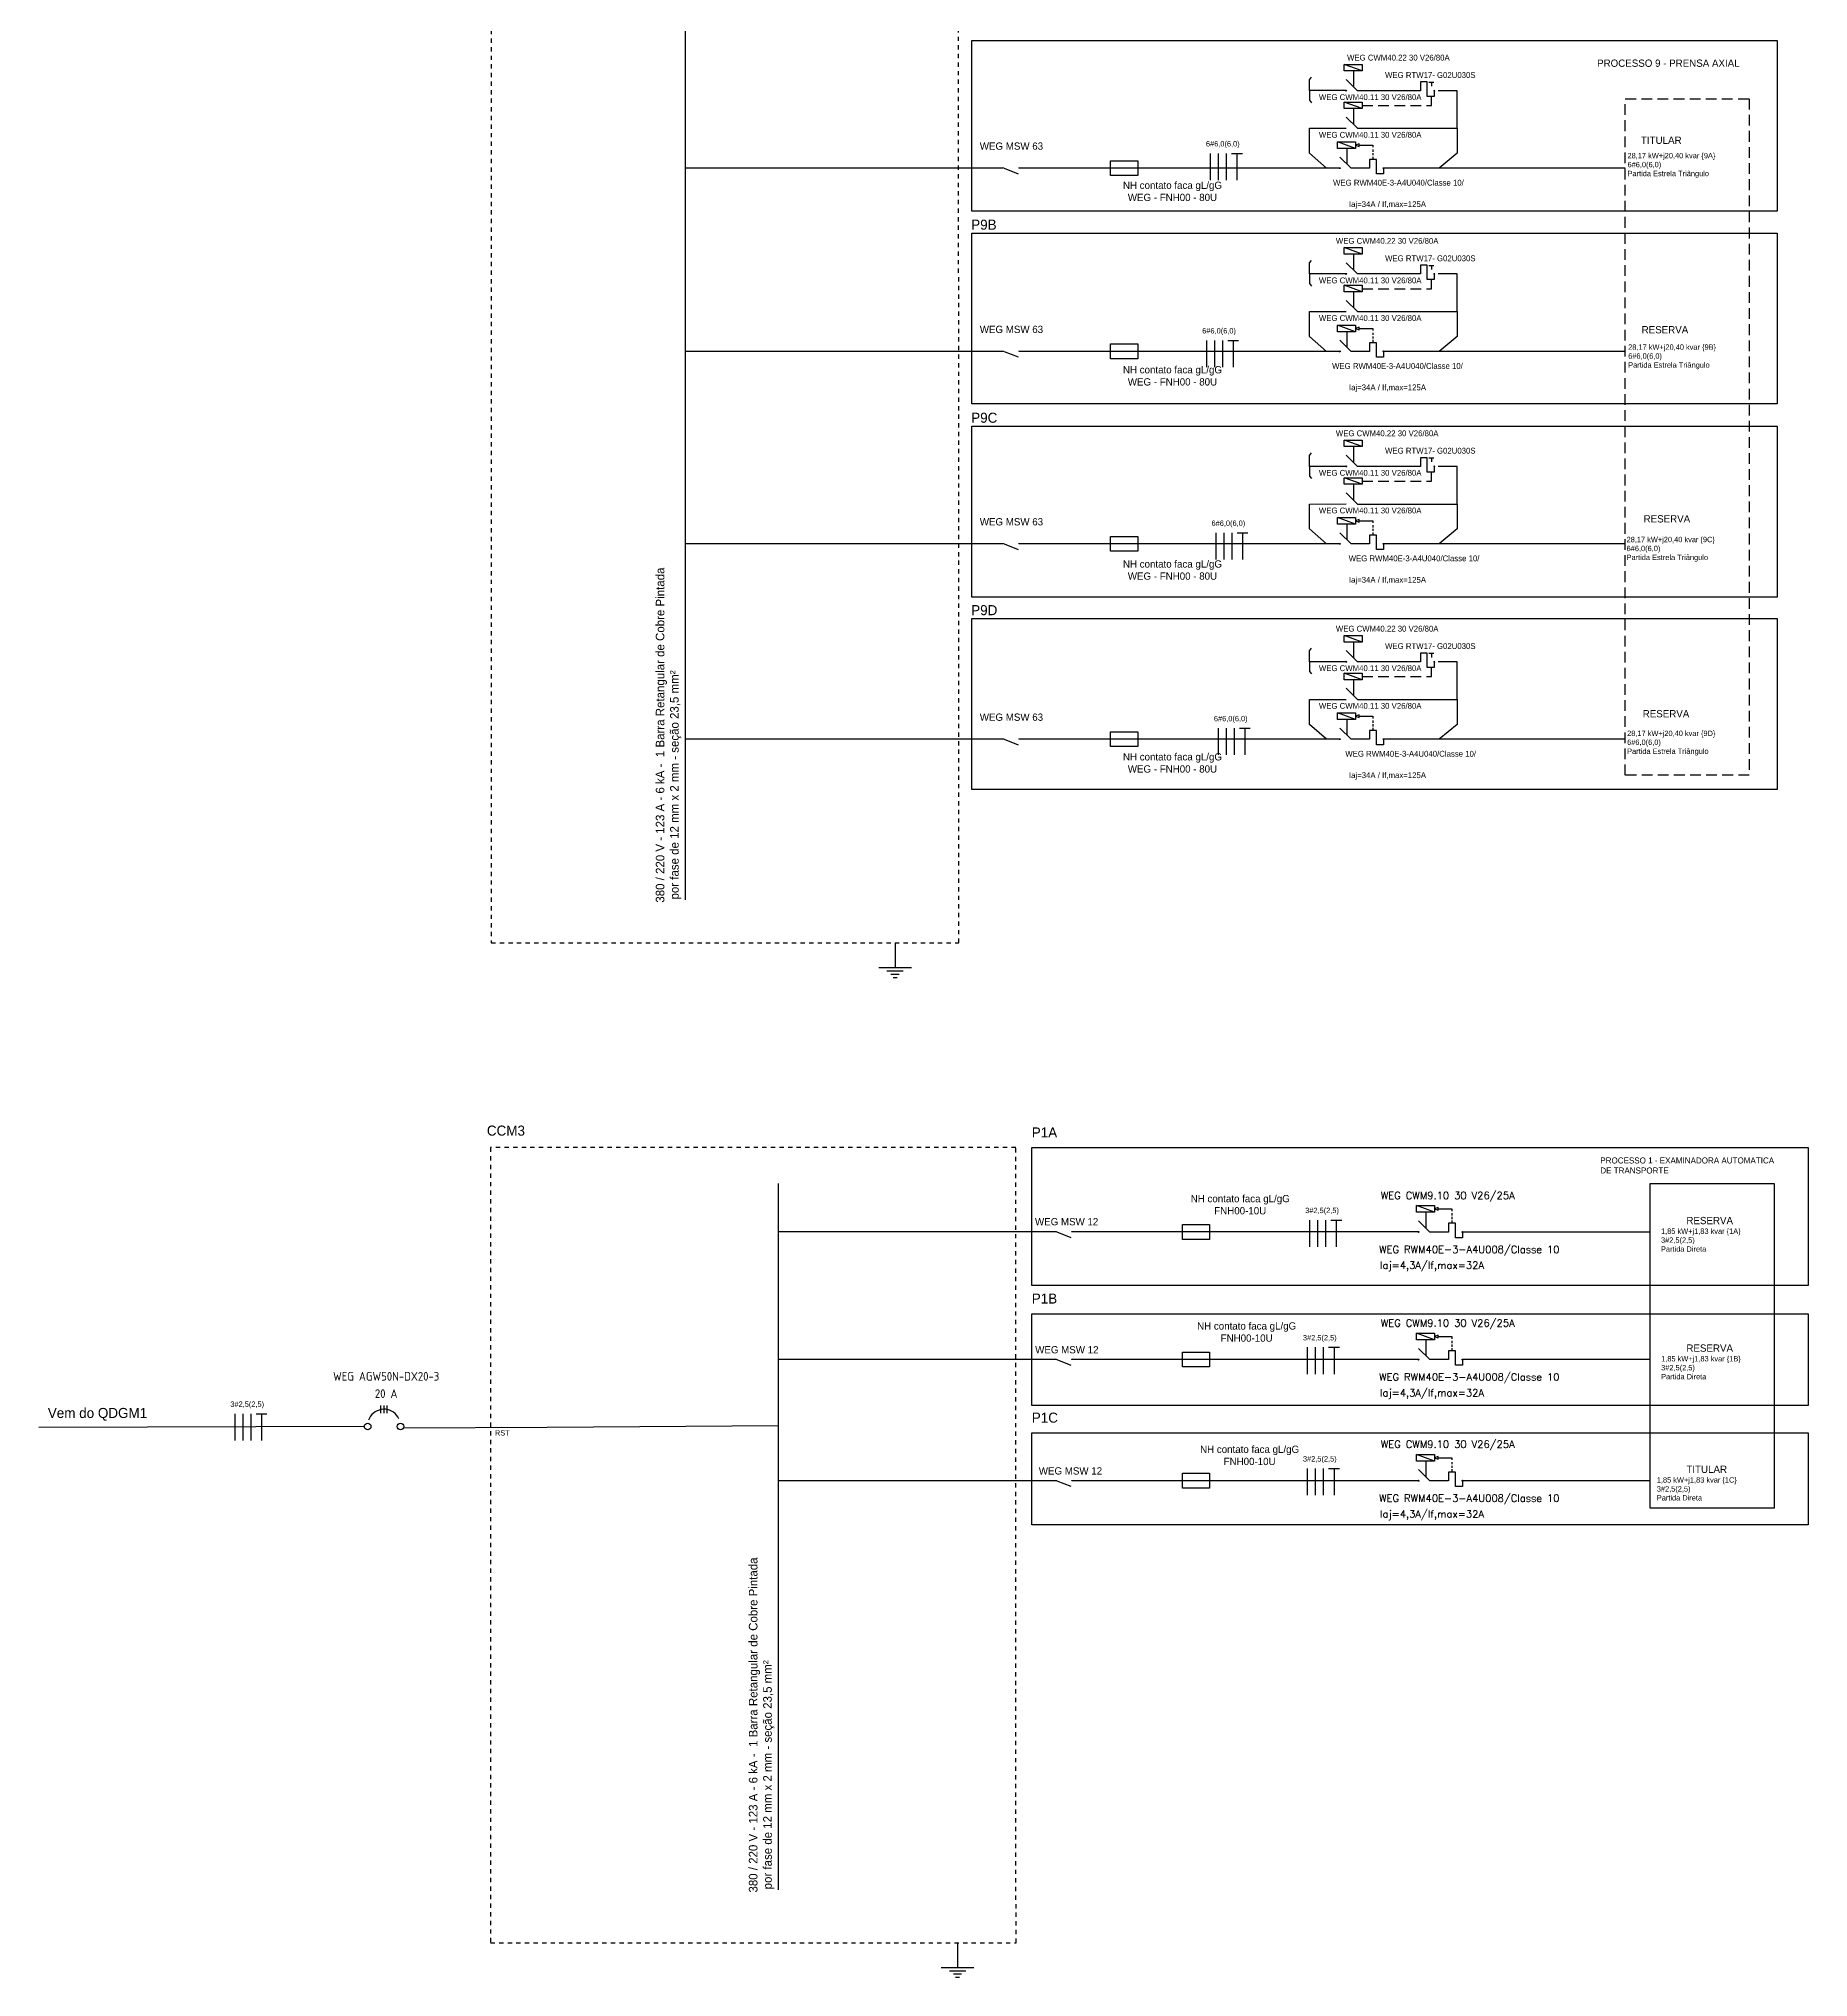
# Model space of a CAD drawing. Extents: x -543 to 641, y -96 to 322.
# Drawn here: x 91.83 to 133.02, y 97.34 to 142.47 of the extents above; entities that cross this region are included whole.
import ezdxf

# ---------------------------------------------------------------- set-up
doc = ezdxf.new("R2010")
doc.units = 0
doc.header["$MEASUREMENT"] = 0
for name, pattern in [('DASHED', [19.05, 12.7, -6.35]), ('DASHED2', [0.375, 0.25, -0.125]), ('HIDDEN', [0.375, 0.25, -0.125])]:
    doc.linetypes.add(name, pattern=pattern)
for name, color, linetype in [('_ELT_UNIFILAR_DETALHES', 1, 'Continuous'), ('_ELT_UNIFILAR_PROC_TEXTO', 1, 'Continuous'), ('CONEXÃO', 7, 'Continuous'), ('DIAGRAMA UNIFILAR', 80, 'Continuous'), ('ELET_TRIFILAR_TEXTO', 4, 'Continuous'), ('ELET_UNIFILAR_TEXTO', 4, 'Continuous'), ('ELT_UNIFILAR_DESENHO', 5, 'Continuous')]:
    doc.layers.add(name, color=color, linetype=linetype)
doc.styles.add('ARIAL', font='arial.ttf')
doc.styles.add('ROMANS', font='romans')

msp = doc.modelspace()

# ---------------------------------------------------------------- hatches: boundary and pattern name
at = {"layer": 'ELT_UNIFILAR_DESENHO', "linetype": 'Continuous', "transparency": 33554687}
h = msp.add_hatch(color=256, dxfattribs=at)
h.dxf.hatch_style = 1
h.paths.add_polyline_path([(114.271, 139.467, 1), (114.302, 139.467, 1)])
h.paths.add_polyline_path([(114.628, 139.466, 1), (114.659, 139.466, 1)])
h = msp.add_hatch(color=256, dxfattribs=at)
h.dxf.hatch_style = 1
h.paths.add_polyline_path([(114.271, 135.2, 1), (114.302, 135.2, 1)])
h.paths.add_polyline_path([(114.628, 135.2, 1), (114.659, 135.2, 1)])
h = msp.add_hatch(color=256, dxfattribs=at)
h.dxf.hatch_style = 1
h.paths.add_polyline_path([(114.271, 130.72, 1), (114.302, 130.72, 1)])
h.paths.add_polyline_path([(114.628, 130.72, 1), (114.659, 130.72, 1)])
h = msp.add_hatch(color=256, dxfattribs=at)
h.dxf.hatch_style = 1
h.paths.add_polyline_path([(114.271, 126.171, 1), (114.302, 126.171, 1)])
h.paths.add_polyline_path([(114.628, 126.17, 1), (114.659, 126.17, 1)])
h = msp.add_hatch(color=256, dxfattribs=at)
h.dxf.hatch_style = 1
h.paths.add_polyline_path([(115.499, 114.698, 1), (115.53, 114.698, 1)])
h.paths.add_polyline_path([(115.856, 114.697, 1), (115.887, 114.697, 1)])
h = msp.add_hatch(color=256, dxfattribs=at)
h.dxf.hatch_style = 1
h.paths.add_polyline_path([(115.499, 111.727, 1), (115.53, 111.727, 1)])
h.paths.add_polyline_path([(115.856, 111.727, 1), (115.887, 111.727, 1)])
h = msp.add_hatch(color=256, dxfattribs=at)
h.dxf.hatch_style = 1
h.paths.add_polyline_path([(115.499, 108.906, 1), (115.53, 108.906, 1)])
h.paths.add_polyline_path([(115.856, 108.905, 1), (115.887, 108.905, 1)])

# ---------------------------------------------------------------- linework, layer by layer
at = {"layer": '_ELT_UNIFILAR_DETALHES', "linetype": 'HIDDEN'}
msp.add_lwpolyline([(128.758, 141.076), (131.641, 141.076), (131.641, 125.325), (128.758, 125.325)], close=True, dxfattribs=at)
at = {"layer": '_ELT_UNIFILAR_PROC_TEXTO', "linetype": 'DASHED'}
msp.add_lwpolyline([(129.34, 115.82), (132.223, 115.82), (132.223, 108.264), (129.34, 108.264)], close=True, dxfattribs=at)
at = {"layer": 'CONEXÃO', "color": 6, "linetype": 'HIDDEN'}
for points in [[(122.632, 140.918), (124.245, 140.918), (124.245, 140.918)], [(124.245, 140.918), (124.245, 140.918), (124.245, 141.132)], [(124.245, 136.651), (124.245, 136.651), (124.245, 136.866)], [(122.632, 136.651), (124.245, 136.651), (124.245, 136.651)], [(124.245, 132.171), (124.245, 132.171), (124.245, 132.386)], [(122.632, 132.171), (124.245, 132.171), (124.245, 132.171)], [(124.245, 127.622), (124.245, 127.622), (124.245, 127.836)], [(122.632, 127.622), (124.245, 127.622), (124.245, 127.622)]]:
    msp.add_lwpolyline(points, dxfattribs=at)
at = {"layer": 'DIAGRAMA UNIFILAR', "linetype": 'DASHED2'}
for p, q in [((124.185, 141.464), (124.301, 141.464)), ((124.245, 141.464), (124.245, 141.367)), ((124.185, 137.198), (124.301, 137.198)), ((124.245, 137.198), (124.245, 137.101)), ((124.185, 132.718), (124.301, 132.718)), ((124.245, 132.718), (124.245, 132.621)), ((124.185, 128.168), (124.301, 128.168)), ((124.245, 128.168), (124.245, 128.071))]:
    msp.add_line(p, q, dxfattribs=at)
at = {"layer": 'ELT_UNIFILAR_DESENHO', "linetype": 'DASHED2', "ltscale": 0.05}
for p, q in [((102.358, 155.279), (102.358, 121.422)), ((113.245, 121.422), (113.234, 155.279)), ((102.358, 121.422), (113.245, 121.422)), ((114.568, 116.655), (102.342, 116.655)), ((102.342, 116.655), (102.342, 98.144)), ((114.575, 98.144), (114.568, 116.655)), ((102.342, 98.144), (114.575, 98.144))]:
    msp.add_line(p, q, dxfattribs=at)
at = {"layer": 'ELT_UNIFILAR_DESENHO'}
for p, q in [((106.88, 122.424), (106.88, 154.042)), ((122.632, 141.723), (122.211, 141.877)), ((122.433, 141.723), (122.433, 141.358)), ((121.404, 141.521), (121.454, 141.578)), ((121.404, 141.265), (121.404, 141.521)), ((122.528, 141.264), (122.264, 141.524)), ((124.15, 141.467), (123.988, 141.467)), ((123.988, 141.467), (123.988, 141.264)), ((124.15, 141.132), (124.15, 141.467)), ((122.254, 141.265), (121.404, 141.265)), ((121.404, 141.265), (121.404, 141.04)), ((121.404, 141.04), (121.454, 140.983)), ((122.632, 140.847), (122.211, 141.001)), ((122.433, 140.847), (122.433, 140.482)), ((123.988, 141.264), (122.528, 141.264)), ((124.313, 141.132), (124.15, 141.132)), ((124.313, 141.264), (124.313, 141.132)), ((124.841, 141.264), (124.404, 141.264)), ((124.841, 140.388), (124.841, 141.264)), ((121.404, 140.388), (122.264, 140.389)), ((121.404, 139.807), (121.404, 140.388)), ((122.528, 140.388), (122.264, 140.648)), ((122.528, 140.388), (124.841, 140.388)), ((124.841, 140.388), (124.841, 139.807)), ((122.479, 139.92), (122.058, 140.074)), ((122.279, 139.92), (122.279, 139.554)), ((122.567, 140.028), (122.479, 139.997)), ((122.479, 139.997), (122.567, 139.966)), ((122.567, 139.997), (122.567, 140.028)), ((122.567, 139.997), (122.883, 139.997)), ((122.567, 139.966), (122.567, 139.997)), ((122.883, 139.997), (122.883, 139.946)), ((108.188, 139.461), (106.88, 139.461)), ((114.286, 139.461), (108.188, 139.461)), ((122.121, 139.461), (114.645, 139.461)), ((119.096, 139.805), (119.096, 139.181)), ((119.283, 139.805), (119.283, 139.181)), ((119.471, 139.805), (119.471, 139.181)), ((119.594, 139.805), (119.844, 139.805)), ((119.719, 139.805), (119.719, 139.181)), ((121.799, 139.462), (121.404, 139.807)), ((122.374, 139.461), (122.111, 139.72)), ((122.967, 139.663), (122.805, 139.663)), ((122.805, 139.663), (122.805, 139.461)), ((122.883, 139.895), (122.883, 139.844)), ((122.883, 139.811), (122.883, 139.76)), ((122.883, 139.728), (122.883, 139.678)), ((122.967, 139.329), (122.967, 139.663)), ((124.841, 139.807), (124.422, 139.461)), ((122.805, 139.461), (122.374, 139.461)), ((123.13, 139.329), (122.967, 139.329)), ((123.13, 139.461), (123.13, 139.329)), ((128.758, 139.461), (123.14, 139.461)), ((121.404, 137.254), (121.454, 137.311)), ((121.404, 136.998), (121.404, 137.254)), ((122.632, 137.457), (122.211, 137.611)), ((122.528, 136.998), (122.264, 137.257)), ((122.433, 137.457), (122.433, 137.091)), ((122.254, 136.998), (121.404, 136.998)), ((121.404, 136.998), (121.404, 136.773)), ((121.404, 136.773), (121.454, 136.716)), ((123.988, 136.998), (122.528, 136.998)), ((124.15, 137.2), (123.988, 137.2)), ((123.988, 137.2), (123.988, 136.998)), ((124.15, 136.866), (124.15, 137.2)), ((124.313, 136.866), (124.15, 136.866)), ((124.313, 136.998), (124.313, 136.866)), ((124.841, 136.998), (124.404, 136.998)), ((124.841, 136.121), (124.841, 136.998)), ((122.632, 136.581), (122.211, 136.735)), ((122.528, 136.121), (122.264, 136.381)), ((122.433, 136.581), (122.433, 136.215)), ((121.404, 136.121), (122.264, 136.122)), ((121.404, 135.54), (121.404, 136.121)), ((122.528, 136.121), (124.841, 136.121)), ((124.841, 136.121), (124.841, 135.54)), ((119.009, 135.451), (119.009, 134.827)), ((119.196, 135.451), (119.196, 134.827)), ((119.383, 135.451), (119.383, 134.827)), ((119.507, 135.451), (119.757, 135.451)), ((119.632, 135.451), (119.632, 134.827)), ((121.799, 135.195), (121.404, 135.54)), ((122.479, 135.653), (122.058, 135.807)), ((122.374, 135.194), (122.111, 135.453)), ((122.279, 135.653), (122.279, 135.288)), ((122.567, 135.761), (122.479, 135.73)), ((122.479, 135.73), (122.567, 135.699)), ((122.567, 135.73), (122.567, 135.761)), ((122.567, 135.73), (122.883, 135.73)), ((122.567, 135.699), (122.567, 135.73)), ((122.883, 135.73), (122.883, 135.68)), ((122.883, 135.628), (122.883, 135.578)), ((122.883, 135.544), (122.883, 135.493)), ((122.883, 135.461), (122.883, 135.411)), ((124.841, 135.54), (124.422, 135.195)), ((108.188, 135.195), (106.88, 135.195)), ((114.286, 135.195), (108.188, 135.195)), ((122.121, 135.195), (114.645, 135.195)), ((122.805, 135.194), (122.374, 135.194)), ((122.967, 135.396), (122.805, 135.396)), ((122.805, 135.396), (122.805, 135.194)), ((122.967, 135.062), (122.967, 135.396)), ((123.13, 135.062), (122.967, 135.062)), ((128.758, 135.194), (123.13, 135.194)), ((123.13, 135.194), (123.13, 135.062)), ((121.404, 132.774), (121.454, 132.831)), ((121.404, 132.518), (121.404, 132.774)), ((122.632, 132.977), (122.211, 133.131)), ((122.528, 132.517), (122.264, 132.777)), ((122.433, 132.977), (122.433, 132.611)), ((124.15, 132.72), (123.988, 132.72)), ((123.988, 132.72), (123.988, 132.517)), ((124.15, 132.386), (124.15, 132.72)), ((122.254, 132.518), (121.404, 132.518)), ((121.404, 132.518), (121.404, 132.293)), ((121.404, 132.293), (121.454, 132.236)), ((122.632, 132.101), (122.211, 132.254)), ((123.988, 132.517), (122.528, 132.517)), ((124.313, 132.386), (124.15, 132.386)), ((124.313, 132.517), (124.313, 132.386)), ((124.841, 132.517), (124.404, 132.517)), ((124.841, 131.641), (124.841, 132.517)), ((122.528, 131.641), (122.264, 131.901)), ((122.433, 132.101), (122.433, 131.735)), ((121.404, 131.641), (122.264, 131.642)), ((121.404, 131.06), (121.404, 131.641)), ((122.528, 131.641), (124.841, 131.641)), ((124.841, 131.641), (124.841, 131.06)), ((119.227, 130.971), (119.227, 130.347)), ((119.414, 130.971), (119.414, 130.347)), ((119.601, 130.971), (119.601, 130.347)), ((119.725, 130.971), (119.975, 130.971)), ((119.85, 130.971), (119.85, 130.347)), ((121.799, 130.715), (121.404, 131.06)), ((122.479, 131.173), (122.058, 131.327)), ((122.374, 130.714), (122.111, 130.973)), ((122.279, 131.173), (122.279, 130.808)), ((122.567, 131.281), (122.479, 131.25)), ((122.479, 131.25), (122.567, 131.219)), ((122.567, 131.25), (122.567, 131.281)), ((122.567, 131.25), (122.883, 131.25)), ((122.567, 131.219), (122.567, 131.25)), ((122.967, 130.916), (122.805, 130.916)), ((122.805, 130.916), (122.805, 130.714)), ((122.883, 131.25), (122.883, 131.199)), ((122.883, 131.148), (122.883, 131.098)), ((122.883, 131.064), (122.883, 131.013)), ((122.883, 130.981), (122.883, 130.931)), ((122.967, 130.582), (122.967, 130.916)), ((124.841, 131.06), (124.422, 130.715)), ((108.188, 130.715), (106.88, 130.715)), ((114.286, 130.715), (108.188, 130.715)), ((122.121, 130.715), (114.645, 130.715)), ((122.805, 130.714), (122.374, 130.714)), ((123.13, 130.582), (122.967, 130.582)), ((123.13, 130.714), (123.13, 130.582)), ((128.758, 130.714), (123.14, 130.714)), ((121.404, 128.225), (121.454, 128.282)), ((121.404, 127.969), (121.404, 128.225)), ((122.632, 128.427), (122.211, 128.581)), ((122.528, 127.968), (122.264, 128.228)), ((122.433, 128.427), (122.433, 128.062)), ((122.254, 127.969), (121.404, 127.969)), ((121.404, 127.969), (121.404, 127.744)), ((121.404, 127.744), (121.454, 127.687)), ((123.988, 127.968), (122.528, 127.968)), ((124.15, 128.17), (123.988, 128.17)), ((123.988, 128.17), (123.988, 127.968)), ((124.15, 127.836), (124.15, 128.17)), ((124.313, 127.836), (124.15, 127.836)), ((124.313, 127.968), (124.313, 127.836)), ((124.841, 127.968), (124.404, 127.968)), ((124.841, 127.092), (124.841, 127.968)), ((122.632, 127.551), (122.211, 127.705)), ((122.528, 127.092), (122.264, 127.351)), ((122.433, 127.551), (122.433, 127.186)), ((121.404, 127.092), (122.264, 127.093)), ((121.404, 126.511), (121.404, 127.092)), ((122.528, 127.092), (124.841, 127.092)), ((124.841, 127.092), (124.841, 126.511)), ((119.281, 126.422), (119.281, 125.798)), ((119.469, 126.422), (119.469, 125.798)), ((119.656, 126.422), (119.656, 125.798)), ((119.78, 126.422), (120.029, 126.422)), ((119.905, 126.422), (119.905, 125.798)), ((121.799, 126.166), (121.404, 126.511)), ((122.479, 126.624), (122.058, 126.778)), ((122.374, 126.165), (122.111, 126.424)), ((122.279, 126.624), (122.279, 126.258)), ((122.567, 126.732), (122.479, 126.701)), ((122.479, 126.701), (122.567, 126.669)), ((122.567, 126.701), (122.567, 126.732)), ((122.567, 126.701), (122.883, 126.701)), ((122.567, 126.669), (122.567, 126.701)), ((122.883, 126.701), (122.883, 126.65)), ((122.883, 126.599), (122.883, 126.548)), ((122.883, 126.514), (122.883, 126.464)), ((122.883, 126.432), (122.883, 126.382)), ((124.841, 126.511), (124.422, 126.165)), ((108.112, 126.165), (106.88, 126.165)), ((114.286, 126.165), (108.112, 126.165)), ((122.121, 126.165), (114.645, 126.165)), ((122.805, 126.165), (122.374, 126.165)), ((122.967, 126.367), (122.805, 126.367)), ((122.805, 126.367), (122.805, 126.165)), ((122.967, 126.033), (122.967, 126.367)), ((123.13, 126.033), (122.967, 126.033)), ((123.13, 126.165), (123.13, 126.033)), ((128.758, 126.165), (123.14, 126.165)), ((111.759, 121.422), (111.759, 120.847)), ((111.378, 120.847), (112.141, 120.847)), ((111.569, 120.771), (111.95, 120.771)), ((111.664, 120.694), (111.855, 120.694)), ((111.712, 120.618), (111.807, 120.618)), ((109.048, 99.377), (109.048, 115.821)), ((124.317, 115.151), (123.895, 115.305)), ((124.117, 115.151), (124.117, 114.785)), ((124.404, 115.258), (124.317, 115.227)), ((124.317, 115.227), (124.404, 115.196)), ((124.404, 115.227), (124.404, 115.258)), ((124.404, 115.227), (124.721, 115.227)), ((124.404, 115.196), (124.404, 115.227)), ((124.721, 115.227), (124.721, 115.177)), ((124.721, 115.126), (124.721, 115.075)), ((110.343, 114.692), (109.048, 114.692)), ((115.514, 114.692), (110.343, 114.692)), ((123.948, 114.692), (115.875, 114.692)), ((121.408, 114.97), (121.408, 114.346)), ((121.595, 114.97), (121.595, 114.346)), ((121.782, 114.97), (121.782, 114.346)), ((121.906, 114.97), (122.156, 114.97)), ((122.031, 114.97), (122.031, 114.346)), ((124.212, 114.691), (123.948, 114.951)), ((124.643, 114.691), (124.212, 114.691)), ((124.805, 114.894), (124.643, 114.894)), ((124.643, 114.894), (124.643, 114.691)), ((124.721, 115.041), (124.721, 114.991)), ((124.721, 114.959), (124.721, 114.908)), ((124.805, 114.559), (124.805, 114.894)), ((129.34, 114.691), (124.957, 114.691)), ((124.968, 114.691), (124.968, 114.559)), ((124.968, 114.559), (124.805, 114.559)), ((121.355, 112.007), (121.355, 111.383)), ((121.542, 112.007), (121.542, 111.383)), ((121.729, 112.007), (121.729, 111.383)), ((121.853, 112.007), (122.103, 112.007)), ((121.978, 112.007), (121.978, 111.383)), ((124.317, 112.18), (123.895, 112.334)), ((124.212, 111.721), (123.948, 111.98)), ((124.117, 112.18), (124.117, 111.815)), ((124.404, 112.288), (124.317, 112.257)), ((124.317, 112.257), (124.404, 112.226)), ((124.404, 112.257), (124.404, 112.288)), ((124.404, 112.257), (124.721, 112.257)), ((124.404, 112.226), (124.404, 112.257)), ((124.721, 112.257), (124.721, 112.206)), ((124.721, 112.155), (124.721, 112.105)), ((124.721, 112.071), (124.721, 112.02)), ((124.721, 111.988), (124.721, 111.938)), ((110.343, 111.721), (109.048, 111.721)), ((115.514, 111.721), (110.343, 111.721)), ((123.948, 111.721), (115.874, 111.721)), ((124.643, 111.721), (124.212, 111.721)), ((124.805, 111.923), (124.643, 111.923)), ((124.643, 111.923), (124.643, 111.721)), ((124.805, 111.589), (124.805, 111.923)), ((124.968, 111.589), (124.805, 111.589)), ((124.968, 111.721), (124.968, 111.589)), ((129.34, 111.721), (124.978, 111.721)), ((99.787, 110.475), (99.787, 110.653)), ((99.787, 110.475), (99.787, 110.653)), ((99.863, 110.475), (99.863, 110.653)), ((99.863, 110.475), (99.863, 110.653)), ((99.939, 110.475), (99.939, 110.653)), ((99.939, 110.475), (99.939, 110.653)), ((91.826, 110.147), (99.406, 110.169)), ((96.386, 110.459), (96.386, 109.835)), ((96.573, 110.459), (96.573, 109.835)), ((96.76, 110.459), (96.76, 109.835)), ((96.884, 110.459), (97.134, 110.459)), ((97.009, 110.459), (97.009, 109.835)), ((100.314, 110.133), (103.664, 110.147)), ((103.664, 110.147), (109.048, 110.183)), ((124.317, 109.359), (123.895, 109.513)), ((124.117, 109.359), (124.117, 108.993)), ((124.404, 109.467), (124.317, 109.436)), ((124.317, 109.436), (124.404, 109.404)), ((124.404, 109.436), (124.404, 109.467)), ((124.404, 109.436), (124.721, 109.436)), ((124.404, 109.404), (124.404, 109.436)), ((124.721, 109.436), (124.721, 109.385)), ((124.721, 109.334), (124.721, 109.283)), ((124.721, 109.249), (124.721, 109.199)), ((110.343, 108.9), (109.048, 108.9)), ((115.514, 108.9), (110.343, 108.9)), ((123.948, 108.9), (115.874, 108.9)), ((121.355, 109.186), (121.355, 108.562)), ((121.542, 109.186), (121.542, 108.562)), ((121.729, 109.186), (121.729, 108.562)), ((121.853, 109.186), (122.103, 109.186)), ((121.978, 109.186), (121.978, 108.562)), ((124.212, 108.9), (123.948, 109.159)), ((124.643, 108.9), (124.212, 108.9)), ((124.805, 109.102), (124.643, 109.102)), ((124.643, 109.102), (124.643, 108.9)), ((124.721, 109.167), (124.721, 109.117)), ((124.805, 108.768), (124.805, 109.102)), ((124.968, 108.9), (124.968, 108.768)), ((129.34, 108.9), (124.978, 108.9)), ((124.968, 108.768), (124.805, 108.768)), ((113.213, 98.144), (113.213, 97.569)), ((112.832, 97.569), (113.595, 97.569)), ((113.023, 97.493), (113.404, 97.493)), ((113.118, 97.416), (113.309, 97.416)), ((113.166, 97.34), (113.261, 97.34))]:
    msp.add_line(p, q, dxfattribs=at)
at = {"layer": 'ELT_UNIFILAR_DESENHO', "linetype": 'Continuous'}
for p, q in [((114.301, 139.461), (114.623, 139.332)), ((114.301, 135.195), (114.623, 135.066)), ((114.301, 130.715), (114.623, 130.585)), ((114.301, 126.165), (114.623, 126.036)), ((115.529, 114.692), (115.85, 114.563)), ((115.529, 111.721), (115.85, 111.592)), ((115.529, 108.9), (115.85, 108.771))]:
    msp.add_line(p, q, dxfattribs=at)
at = {"layer": 'ELT_UNIFILAR_DESENHO', "linetype": 'ByBlock'}
for points in [[(113.543, 142.436), (132.295, 142.436), (132.295, 138.457), (113.543, 138.457)], [(113.543, 137.951), (132.295, 137.951), (132.295, 133.972), (113.543, 133.972)], [(113.543, 133.455), (132.295, 133.455), (132.295, 129.476), (113.543, 129.476)], [(113.543, 128.975), (132.295, 128.975), (132.295, 124.996), (113.543, 124.996)], [(114.942, 116.655), (133.017, 116.655), (133.017, 113.446), (114.942, 113.446)], [(114.942, 112.789), (133.017, 112.789), (133.017, 110.648), (114.942, 110.648)], [(114.942, 110.015), (133.017, 110.015), (133.017, 107.875), (114.942, 107.875)]]:
    msp.add_lwpolyline(points, close=True, dxfattribs=at)
at = {"layer": 'ELT_UNIFILAR_DESENHO'}
for points in [[(122.632, 141.723), (122.211, 141.723), (122.211, 141.877), (122.632, 141.877)], [(122.632, 140.847), (122.211, 140.847), (122.211, 141.001), (122.632, 141.001)], [(122.479, 139.92), (122.058, 139.92), (122.058, 140.074), (122.479, 140.074)], [(122.632, 137.457), (122.211, 137.457), (122.211, 137.611), (122.632, 137.611)], [(122.632, 136.581), (122.211, 136.581), (122.211, 136.735), (122.632, 136.735)], [(122.479, 135.653), (122.058, 135.653), (122.058, 135.807), (122.479, 135.807)], [(122.632, 132.977), (122.211, 132.977), (122.211, 133.131), (122.632, 133.131)], [(122.632, 132.101), (122.211, 132.101), (122.211, 132.254), (122.632, 132.254)], [(122.479, 131.173), (122.058, 131.173), (122.058, 131.327), (122.479, 131.327)], [(122.632, 128.427), (122.211, 128.427), (122.211, 128.581), (122.632, 128.581)], [(122.632, 127.551), (122.211, 127.551), (122.211, 127.705), (122.632, 127.705)], [(122.479, 126.624), (122.058, 126.624), (122.058, 126.778), (122.479, 126.778)], [(124.317, 115.151), (123.895, 115.151), (123.895, 115.305), (124.317, 115.305)], [(124.317, 112.18), (123.895, 112.18), (123.895, 112.334), (124.317, 112.334)], [(124.317, 109.359), (123.895, 109.359), (123.895, 109.513), (124.317, 109.513)]]:
    msp.add_lwpolyline(points, close=True, dxfattribs=at)
at = {"layer": 'ELT_UNIFILAR_DESENHO', "linetype": 'Continuous'}
for points in [[(116.777, 139.634), (117.409, 139.634), (117.409, 139.289), (116.777, 139.289)], [(116.777, 135.367), (117.409, 135.367), (117.409, 135.022), (116.777, 135.022)], [(116.777, 130.887), (117.409, 130.887), (117.409, 130.542), (116.777, 130.542)], [(116.777, 126.338), (117.409, 126.338), (117.409, 125.993), (116.777, 125.993)], [(118.451, 114.864), (119.082, 114.864), (119.082, 114.52), (118.451, 114.52)], [(118.451, 111.894), (119.082, 111.894), (119.082, 111.549), (118.451, 111.549)], [(118.451, 109.073), (119.082, 109.073), (119.082, 108.728), (118.451, 108.728)]]:
    msp.add_lwpolyline(points, close=True, dxfattribs=at)
at = {"layer": 'ELT_UNIFILAR_DESENHO'}
msp.add_lwpolyline([(100.209, 110.344), (100.185, 110.388), (100.155, 110.428), (100.121, 110.464), (100.082, 110.495), (100.039, 110.521), (99.994, 110.541), (99.946, 110.555), (99.896, 110.563), (99.847, 110.564), (99.797, 110.558), (99.748, 110.546), (99.702, 110.528), (99.658, 110.504), (99.618, 110.475), (99.582, 110.44), (99.551, 110.401), (99.525, 110.359), (99.505, 110.313)], dxfattribs=at)
at = {"layer": 'ELT_UNIFILAR_DESENHO', "linetype": 'Continuous'}
for centre in [(122.264, 141.265), (124.313, 141.264), (122.111, 139.461), (123.13, 139.461), (122.264, 136.998), (124.313, 136.998), (122.111, 135.195), (123.13, 135.194), (122.264, 132.518), (124.313, 132.517), (122.111, 130.715), (123.13, 130.714), (122.264, 127.969), (124.313, 127.968), (122.111, 126.165), (123.13, 126.165), (123.948, 114.692), (124.968, 114.691), (123.948, 111.721), (124.968, 111.721), (123.948, 108.9), (124.968, 108.9)]:
    msp.add_circle(centre, 0.0105, dxfattribs=at)
at = {"layer": 'ELT_UNIFILAR_DESENHO'}
for centre in [(99.482, 110.164), (100.245, 110.164)]:
    msp.add_circle(centre, 0.0763, dxfattribs=at)

# ---------------------------------------------------------------- texts
at = {"layer": '_ELT_UNIFILAR_PROC_TEXTO', "attachment_point": 1}
for s, insert, char_height in [('PROCESSO 9 - PRENSA AXIAL', (128.102, 141.99), 0.16976), ('TITULAR', (129.123, 140.196), 0.1698), ('RESERVA', (129.139, 135.784), 0.1698), ('RESERVA', (129.184, 131.381), 0.1698), ('RESERVA', (129.164, 126.843), 0.1698), ('RESERVA', (130.181, 115.043), 0.1698), ('RESERVA', (130.181, 112.073), 0.1698), ('TITULAR', (130.181, 109.252), 0.1698), ('\\A1;1,85 kW+j1,83 kvar \\{1C\\}\\P3#2,5(2,5)\\P{\\A0;Partida Direta}', (129.492, 108.981), 0.12481)]:
    msp.add_mtext(s, dxfattribs=dict(at, insert=insert, char_height=char_height))
for s, insert, char_height, width in [('\\A1;28,17 kW+j20,40 kvar \\{9A\\}\\P6#6,0(6,0)\\P{\\A0;Partida Estrela Triângulo}', (128.81, 139.815), 0.12481, 3.47757), ('\\A1;28,17 kW+j20,40 kvar \\{9B\\}\\P6#6,0(6,0)\\P{\\A0;Partida Estrela Triângulo}', (128.826, 135.357), 0.12481, 3.47757), ('\\A1;28,17 kW+j20,40 kvar \\{9C\\}\\P6#6,0(6,0)\\P{\\A0;Partida Estrela Triângulo}', (128.789, 130.877), 0.12481, 3.47757), ('\\A1;28,17 kW+j20,40 kvar \\{9D\\}\\P6#6,0(6,0)\\P{\\A0;Partida Estrela Triângulo}', (128.801, 126.364), 0.12481, 3.47757), ('PROCESSO 1 - EXAMINADORA AUTOMATICA \\PDE TRANSPORTE', (128.177, 116.427), 0.14, 8.13217), ('\\A1;1,85 kW+j1,83 kvar \\{1A\\}\\P3#2,5(2,5)\\P{\\A0;Partida Direta}', (129.59, 114.773), 0.12481, 2.56156), ('\\A1;1,85 kW+j1,83 kvar \\{1B\\}\\P3#2,5(2,5)\\P{\\A0;Partida Direta}', (129.593, 111.803), 0.12481, 3.14125)]:
    msp.add_mtext(s, dxfattribs=dict(at, insert=insert, char_height=char_height, width=width))
at = {"layer": 'ELET_TRIFILAR_TEXTO', "style": 'ROMANS'}
for s, p in [('WEG CWM9.10 30 V26/25A', (123.067, 115.457)), ('WEG RWM40E-3-A4U008/Classe 10', (123.027, 114.201)), ('Iaj=4,3A/If,max=32A ', (123.05, 113.833)), ('WEG CWM9.10 30 V26/25A', (123.067, 112.487)), ('WEG RWM40E-3-A4U008/Classe 10', (123.027, 111.23)), ('Iaj=4,3A/If,max=32A ', (123.05, 110.863)), ('WEG CWM9.10 30 V26/25A', (123.067, 109.665)), ('WEG RWM40E-3-A4U008/Classe 10', (123.027, 108.409)), ('Iaj=4,3A/If,max=32A ', (123.05, 108.041))]:
    msp.add_text(s, height=0.1695, dxfattribs=at).set_placement(p)
at = {"layer": 'ELET_TRIFILAR_TEXTO', "char_height": 0.1356, "attachment_point": 1}
for s, insert, width in [('\\pxqc;WEG CWM40.22 30 V26/80A      ', (121.241, 142.102), 4.47121), ('\\pxqc;WEG RTW17- G02U030S      ', (122.745, 141.697), 2.94942), ('WEG CWM40.11 30 V26/80A      ', (121.626, 141.182), 4.80359), ('WEG CWM40.11 30 V26/80A      ', (121.626, 140.305), 4.80359), ('\\pxqc;WEG RWM40E-3-A4U040/Classe 10/   ', (121.342, 139.19), 4.27077), ('\\pxqc;Iaj=34A / If,max=125A    ', (121.818, 138.691), 2.80925), ('\\pxqc;WEG CWM40.22 30 V26/80A      ', (121.241, 137.835), 3.94788), ('\\pxqc;WEG RTW17- G02U030S      ', (122.745, 137.43), 2.94942), ('WEG CWM40.11 30 V26/80A      ', (121.626, 136.915), 4.80359), ('WEG CWM40.11 30 V26/80A      ', (121.626, 136.038), 4.80359), ('\\pxqc;WEG RWM40E-3-A4U040/Classe 10/   ', (121.342, 134.923), 4.2257), ('\\pxqc;Iaj=34A / If,max=125A    ', (121.818, 134.424), 2.80925), ('\\pxqc;WEG CWM40.22 30 V26/80A      ', (121.241, 133.355), 3.94788), ('\\pxqc;WEG RTW17- G02U030S      ', (122.745, 132.95), 2.94942), ('WEG CWM40.11 30 V26/80A      ', (121.626, 132.435), 4.80359), ('WEG CWM40.11 30 V26/80A      ', (121.626, 131.558), 4.80359), ('\\pxqc;WEG RWM40E-3-A4U040/Classe 10/   \\P  ', (121.342, 130.443), 4.99831), ('\\pxqc;Iaj=34A / If,max=125A    ', (121.818, 129.944), 2.80925), ('\\pxqc;WEG CWM40.22 30 V26/80A      ', (121.241, 128.806), 3.94788), ('\\pxqc;WEG RTW17- G02U030S      ', (122.745, 128.401), 2.94942), ('WEG CWM40.11 30 V26/80A      ', (121.626, 127.886), 4.80359), ('WEG CWM40.11 30 V26/80A      ', (121.626, 127.009), 4.80359), ('\\pxqc;WEG RWM40E-3-A4U040/Classe 10/   ', (121.342, 125.894), 4.84097), ('\\pxqc;Iaj=34A / If,max=125A    ', (121.818, 125.395), 2.80925)]:
    msp.add_mtext(s, dxfattribs=dict(at, insert=insert, width=width))
at = {"layer": 'ELET_TRIFILAR_TEXTO', "char_height": 0.1695, "attachment_point": 1}
for s, insert in [('\\pxqc;NH contato faca gL/gG\\PWEG - FNH00 - 80U', (117.064, 139.147)), ('\\pxqc;NH contato faca gL/gG\\PWEG - FNH00 - 80U', (117.064, 134.852)), ('\\pxqc;NH contato faca gL/gG\\PWEG - FNH00 - 80U', (117.064, 130.33)), ('\\pxqc;NH contato faca gL/gG\\PWEG - FNH00 - 80U', (117.064, 125.84)), ('\\pxqc;NH contato faca gL/gG\\PFNH00-10U', (118.642, 115.554)), ('\\pxqc;NH contato faca gL/gG\\PFNH00-10U', (118.791, 112.589)), ('\\pxqc;NH contato faca gL/gG\\PFNH00-10U', (118.86, 109.717))]:
    msp.add_mtext(s, dxfattribs=dict(at, insert=insert))
at = {"layer": 'ELET_UNIFILAR_TEXTO', "attachment_point": 1}
for s, insert, char_height, width in [('\\pxqc;WEG MSW 63      ', (113.482, 140.059), 0.1695, 1.97354), ('\\A1;6#6,0(6,0)', (118.996, 140.091), 0.12481, 0.97518), ('P9B', (113.532, 138.262), 0.234, 4.52601), ('\\pxqc;WEG MSW 63      ', (113.482, 135.792), 0.1695, 1.97354), ('\\A1;6#6,0(6,0)', (118.909, 135.737), 0.12481, 0.97518), ('P9C', (113.532, 133.767), 0.234, 4.52601), ('\\pxqc;WEG MSW 63      ', (113.482, 131.312), 0.1695, 1.97354), ('\\A1;6#6,0(6,0)', (119.126, 131.257), 0.12481, 0.97518), ('P9D', (113.532, 129.287), 0.234, 4.52601), ('\\pxqc;WEG MSW 63      ', (113.482, 126.763), 0.1695, 1.97354), ('\\A1;6#6,0(6,0)', (119.181, 126.708), 0.12481, 0.97518), ('CCM3', (102.257, 117.169), 0.234, 4.52601), ('P1A', (114.942, 117.126), 0.234, 4.52601), ('\\A1;3#2,5(2,5)', (121.307, 115.256), 0.12481, 0.97518), ('WEG MSW 12', (115.017, 115.016), 0.1695, 1.97354), ('P1B', (114.942, 113.259), 0.234, 4.52601), ('WEG MSW 12', (115.022, 112.035), 0.1695, 1.97354), ('\\A1;3#2,5(2,5)', (121.254, 112.293), 0.12481, 0.97518), ('\\A1;3#2,5(2,5)', (96.285, 110.745), 0.12481, 0.97518), ('P1C', (114.942, 110.486), 0.234, 4.52601), ('\\A1;3#2,5(2,5)', (121.254, 109.472), 0.12481, 0.97518), ('WEG MSW 12', (115.106, 109.214), 0.1695, 1.97354)]:
    msp.add_mtext(s, dxfattribs=dict(at, insert=insert, char_height=char_height, width=width))
at = {"layer": 'ELET_UNIFILAR_TEXTO', "char_height": 0.199841, "attachment_point": 1, "rotation": 90}
for insert in [(106.189, 122.359), (108.356, 99.312)]:
    msp.add_mtext('\\A1;380 / 220 V - 123 A - 6 kA - {\\A0;\\fArial|b0|i0|c0|p34; \\Ftxt|c0;1 Barra Retangular de Cobre Pintada\\P por fase de 12 mm x 2 mm - seção 23,5 mm\\fArial|b0|i0|c0|p34;²}', dxfattribs=dict(at, insert=insert))
at = {"layer": 'ELET_UNIFILAR_TEXTO', "insert": (99.913, 110.827), "char_height": 0.20154, "width": 3.82691, "attachment_point": 8, "line_spacing_factor": 0.6, "style": 'ARIAL'}
msp.add_mtext('{\\Fisocp|c0;WEG AGW50N-DX20-3 ^J\\P\\Fisocp2|c0;20 A }', dxfattribs=at)
at = {"layer": 'ELET_UNIFILAR_TEXTO', "attachment_point": 1}
for s, insert, char_height in [('Vem do QDGM1', (92.036, 110.595), 0.23403), ('RST', (102.444, 110.077), 0.1248), ('RST', (102.444, 110.077), 0.1248)]:
    msp.add_mtext(s, dxfattribs=dict(at, insert=insert, char_height=char_height))

doc.saveas('drawing.dxf')
